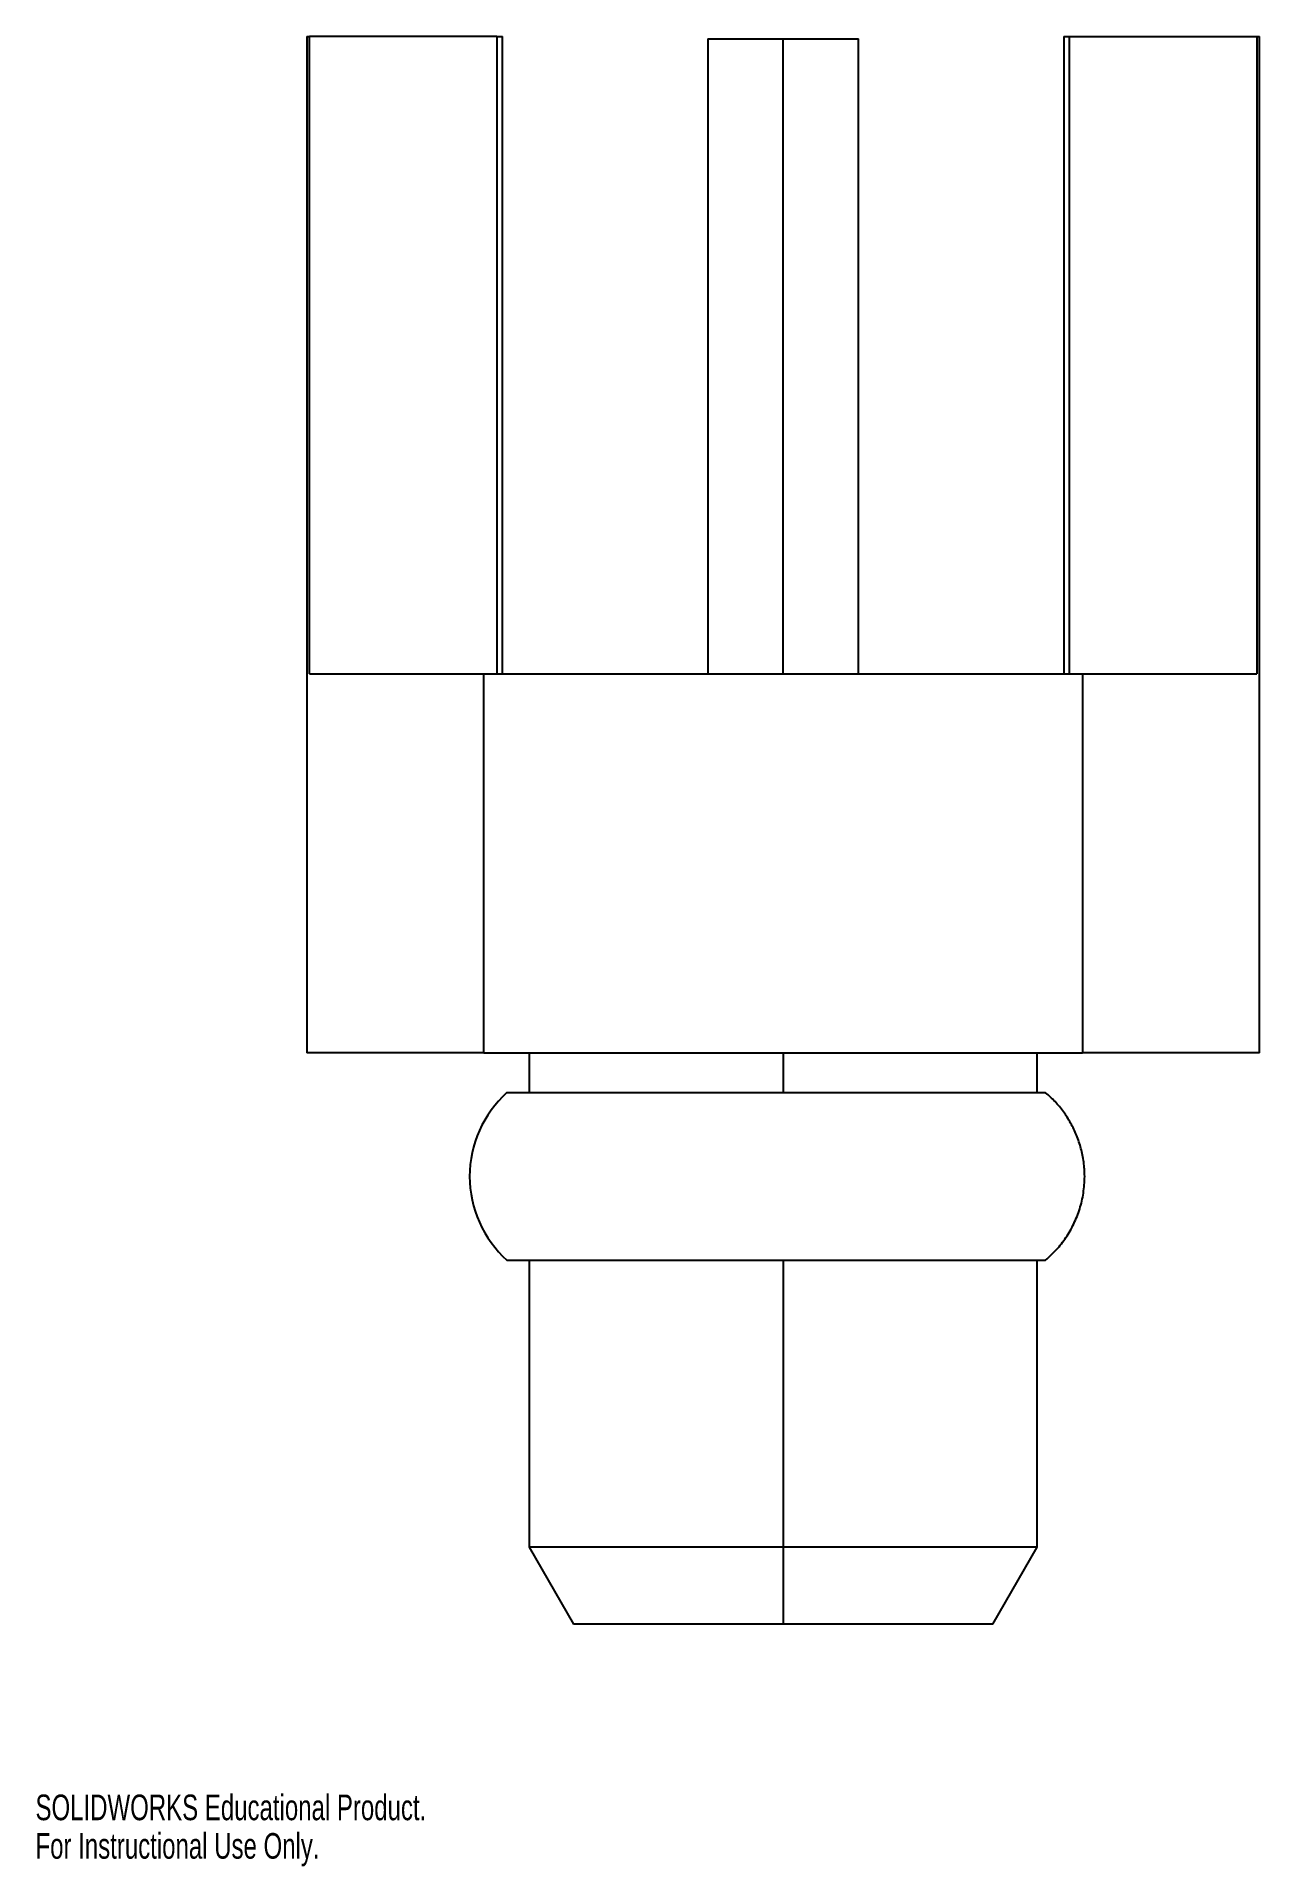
# Model space of a CAD drawing. Header units: millimetres. Extents: x 0.01 to 5.78, y 0 to 8.64.
import ezdxf

# ---------------------------------------------------------------- set-up
doc = ezdxf.new("R2010")
doc.units = ezdxf.units.MM
doc.styles.add('SLDTEXTSTYLE0', font='TXT', dxfattribs={"width": 0.7})

msp = doc.modelspace()

# ---------------------------------------------------------------- linework, layer by layer
at = {"color": 7, "linetype": 'Continuous', "lineweight": 25}
for p, q in [((1.282, 8.6423), (1.282, 3.8423)), ((1.282, 8.6423), (1.2937, 8.6423)), ((1.2937, 5.6323), (1.2937, 8.6423)), ((2.1798, 8.6423), (1.2937, 8.6423)), ((2.1798, 8.6423), (2.1798, 5.6323)), ((2.1798, 8.6423), (2.2058, 8.6423)), ((2.2058, 5.6323), (2.2058, 8.6423)), ((3.1764, 8.6323), (3.1764, 5.6323)), ((3.1764, 8.6323), (3.532, 8.6323)), ((3.532, 5.6323), (3.532, 8.6323)), ((3.532, 8.6323), (3.8876, 8.6323)), ((3.8876, 5.6323), (3.8876, 8.6323)), ((4.8581, 8.6423), (4.8581, 5.6323)), ((4.8581, 8.6423), (4.8841, 8.6423)), ((4.8841, 5.6323), (4.8841, 8.6423)), ((4.8841, 8.6423), (5.7702, 8.6423)), ((5.7702, 8.6423), (5.7702, 5.6323)), ((5.7702, 8.6423), (5.782, 8.6423)), ((5.782, 3.8423), (5.782, 8.6423)), ((1.2937, 5.6323), (2.1177, 5.6323)), ((2.1177, 3.8423), (2.1177, 5.6323)), ((2.1177, 5.6323), (4.9462, 5.6323)), ((4.9462, 5.6323), (4.9462, 3.8423)), ((4.9462, 5.6323), (5.7702, 5.6323)), ((2.1177, 3.8423), (1.282, 3.8423)), ((2.1177, 3.8423), (4.9462, 3.8423)), ((2.332, 3.8423), (2.332, 3.6535)), ((3.532, 3.8423), (3.532, 3.6535)), ((4.732, 3.6535), (4.732, 3.8423)), ((5.782, 3.8423), (4.9462, 3.8423)), ((4.7722, 3.6535), (2.2273, 3.6535)), ((2.2273, 2.8623), (4.7722, 2.8623)), ((2.332, 2.8623), (2.332, 1.506)), ((3.532, 2.8623), (3.532, 1.506)), ((4.732, 1.506), (4.732, 2.8623)), ((2.332, 1.506), (2.542, 1.1423)), ((3.532, 1.506), (2.332, 1.506)), ((4.732, 1.506), (3.532, 1.506)), ((3.532, 1.506), (3.532, 1.1423)), ((4.522, 1.1423), (4.732, 1.506)), ((3.532, 1.1423), (2.542, 1.1423)), ((4.522, 1.1423), (3.532, 1.1423))]:
    msp.add_line(p, q, dxfattribs=at)
msp.add_arc((2.583, 3.2579), 0.532, 131.95295, 228.04704, dxfattribs=at)
for points, knots in [([(4.9565, 3.2579), (4.9556, 3.2805), (4.9539, 3.3251), (4.9404, 3.3905), (4.9197, 3.4525), (4.8916, 3.5105), (4.8572, 3.5636), (4.8177, 3.612), (4.7873, 3.6398), (4.7722, 3.6535)], [0, 0, 0, 0, 0.150197, 0.297685, 0.442639, 0.585223, 0.725575, 0.863808, 1, 1, 1, 1]), ([(4.7722, 2.8623), (4.7897, 2.8785), (4.8252, 2.9112), (4.8697, 2.9692), (4.907, 3.0337), (4.9348, 3.1042), (4.953, 3.1796), (4.9553, 3.2316), (4.9565, 3.2579)], [0, 0, 0, 0, 0.159093, 0.320978, 0.485792, 0.653732, 0.825044, 1, 1, 1, 1])]:
    msp.add_open_spline(points, degree=3, knots=knots, dxfattribs=at)

# ---------------------------------------------------------------- texts
at = {"color": 7, "linetype": 'Continuous', "char_height": 0.1211, "attachment_point": 1, "style": 'SLDTEXTSTYLE0'}
for s, insert in [('SOLIDWORKS Educational Product.', (0, 0.3378)), ('For Instructional Use Only.', (0, 0.1561))]:
    msp.add_mtext(s, dxfattribs=dict(at, insert=insert))

doc.saveas('drawing.dxf')
